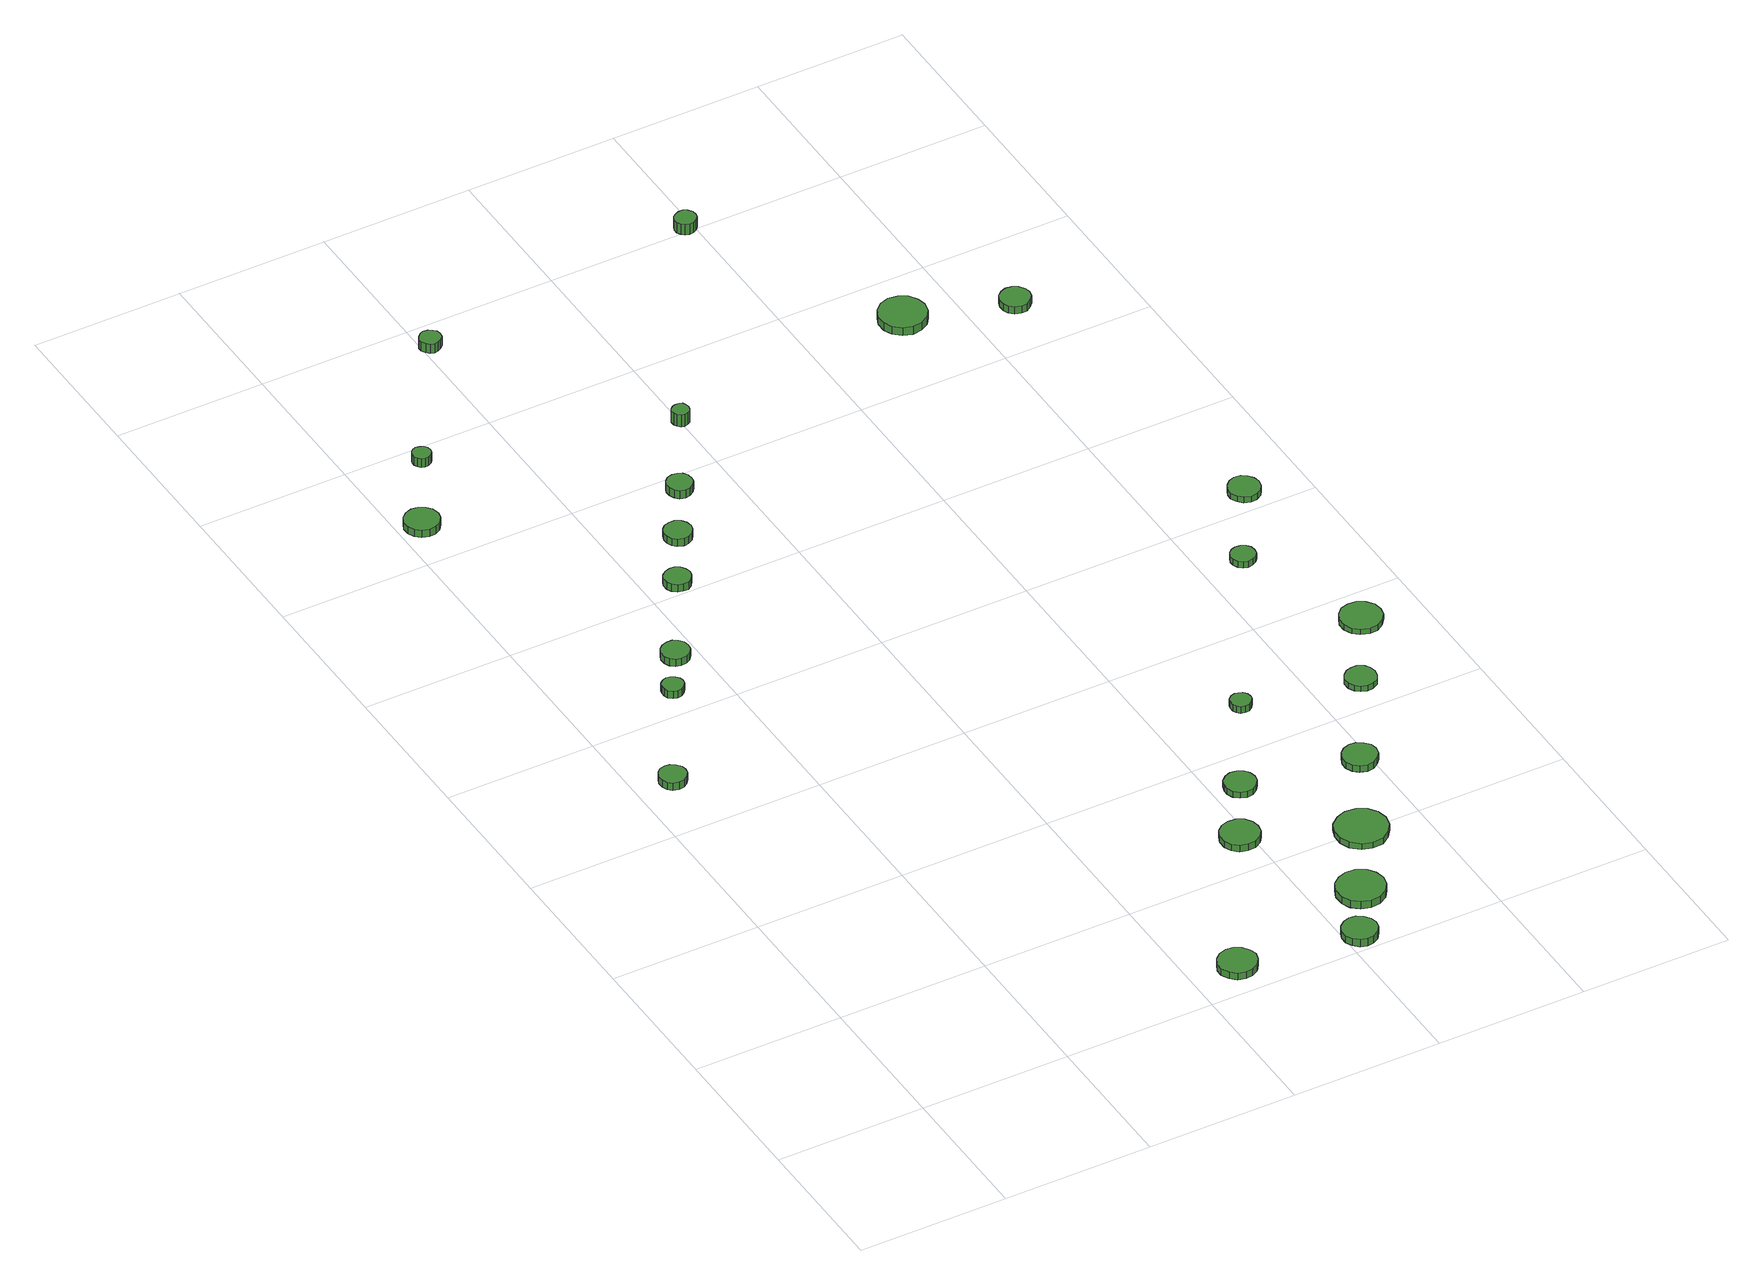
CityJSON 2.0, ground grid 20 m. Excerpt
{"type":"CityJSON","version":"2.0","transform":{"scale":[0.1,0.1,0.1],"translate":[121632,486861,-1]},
"CityObjects":{
"tree1":{"type":"SolitaryVegetationObject","attributes":{"function":"something"},"geometry":[{"type":"MultiSurface","lod":"1","boundaries":[[[0,1,2,3,4,5,6,7,8,9,10,11,12,13,14]],[[15,16,17,18,19,20,21,22,23,24,25,26,27,28,29]],[[0,29,28,1]],[[1,28,27,2]],[[2,27,26,3]],[[3,26,25,4]],[[4,25,24,5]],[[5,24,23,6]],[[6,23,22,7]],[[7,22,21,8]],[[8,21,20,9]],[[9,20,19,10]],[[10,19,18,11]],[[11,18,17,12]],[[12,17,16,13]],[[13,16,15,14]],[[14,15,29,0]]]}]},
"tree2":{"type":"SolitaryVegetationObject","attributes":{"function":"something"},"geometry":[{"type":"MultiSurface","lod":"1","boundaries":[[[30,31,32,33,34,35,36,37,38,39,40,41,42,43,44]],[[45,46,47,48,49,50,51,52,53,54,55,56,57,58,59]],[[30,59,58,31]],[[31,58,57,32]],[[32,57,56,33]],[[33,56,55,34]],[[34,55,54,35]],[[35,54,53,36]],[[36,53,52,37]],[[37,52,51,38]],[[38,51,50,39]],[[39,50,49,40]],[[40,49,48,41]],[[41,48,47,42]],[[42,47,46,43]],[[43,46,45,44]],[[44,45,59,30]]]}]},
"tree3":{"type":"SolitaryVegetationObject","attributes":{"function":"something"},"geometry":[{"type":"MultiSurface","lod":"1","boundaries":[[[60,61,62,63,64,65,66,67,68,69,70,71,72,73,74]],[[75,76,77,78,79,80,81,82,83,84,85,86,87,88,89]],[[60,89,88,61]],[[61,88,87,62]],[[62,87,86,63]],[[63,86,85,64]],[[64,85,84,65]],[[65,84,83,66]],[[66,83,82,67]],[[67,82,81,68]],[[68,81,80,69]],[[69,80,79,70]],[[70,79,78,71]],[[71,78,77,72]],[[72,77,76,73]],[[73,76,75,74]],[[74,75,89,60]]]}]},
"tree4":{"type":"SolitaryVegetationObject","attributes":{"function":"something"},"geometry":[{"type":"MultiSurface","lod":"1","boundaries":[[[90,91,92,93,94,95,96,97,98,99,100,101,102,103,104]],[[105,106,107,108,109,110,111,112,113,114,115,116,117,118,119]],[[90,119,118,91]],[[91,118,117,92]],[[92,117,116,93]],[[93,116,115,94]],[[94,115,114,95]],[[95,114,113,96]],[[96,113,112,97]],[[97,112,111,98]],[[98,111,110,99]],[[99,110,109,100]],[[100,109,108,101]],[[101,108,107,102]],[[102,107,106,103]],[[103,106,105,104]],[[104,105,119,90]]]}]},
"tree5":{"type":"SolitaryVegetationObject","attributes":{"function":"something"},"geometry":[{"type":"MultiSurface","lod":"1","boundaries":[[[120,121,122,123,124,125,126,127,128,129,130,131,132,133,134]],[[135,136,137,138,139,140,141,142,143,144,145,146,147,148,149]],[[120,149,148,121]],[[121,148,147,122]],[[122,147,146,123]],[[123,146,145,124]],[[124,145,144,125]],[[125,144,143,126]],[[126,143,142,127]],[[127,142,141,128]],[[128,141,140,129]],[[129,140,139,130]],[[130,139,138,131]],[[131,138,137,132]],[[132,137,136,133]],[[133,136,135,134]],[[134,135,149,120]]]}]},
"tree6":{"type":"SolitaryVegetationObject","attributes":{"function":"something"},"geometry":[{"type":"MultiSurface","lod":"1","boundaries":[[[150,151,152,153,154,155,156,157,158,159,160,161,162,163,164]],[[165,166,167,168,169,170,171,172,173,174,175,176,177,178,179]],[[150,179,178,151]],[[151,178,177,152]],[[152,177,176,153]],[[153,176,175,154]],[[154,175,174,155]],[[155,174,173,156]],[[156,173,172,157]],[[157,172,171,158]],[[158,171,170,159]],[[159,170,169,160]],[[160,169,168,161]],[[161,168,167,162]],[[162,167,166,163]],[[163,166,165,164]],[[164,165,179,150]]]}]},
"tree7":{"type":"SolitaryVegetationObject","attributes":{"function":"something"}},
"tree8":{"type":"SolitaryVegetationObject","attributes":{"function":"something"},"geometry":[{"type":"MultiSurface","lod":"1","boundaries":[[[180,181,182,183,184,185,186,187,188,189,190,191,192,193,194]],[[195,196,197,198,199,200,201,202,203,204,205,206,207,208,209]],[[180,209,208,181]],[[181,208,207,182]],[[182,207,206,183]],[[183,206,205,184]],[[184,205,204,185]],[[185,204,203,186]],[[186,203,202,187]],[[187,202,201,188]],[[188,201,200,189]],[[189,200,199,190]],[[190,199,198,191]],[[191,198,197,192]],[[192,197,196,193]],[[193,196,195,194]],[[194,195,209,180]]]}]},
"tree9":{"type":"SolitaryVegetationObject","attributes":{"function":"something"},"geometry":[{"type":"MultiSurface","lod":"1","boundaries":[[[210,211,212,213,214,215,216,217,218,219,220,221,222,223,224]],[[225,226,227,228,229,230,231,232,233,234,235,236,237,238,239]],[[210,239,238,211]],[[211,238,237,212]],[[212,237,236,213]],[[213,236,235,214]],[[214,235,234,215]],[[215,234,233,216]],[[216,233,232,217]],[[217,232,231,218]],[[218,231,230,219]],[[219,230,229,220]],[[220,229,228,221]],[[221,228,227,222]],[[222,227,226,223]],[[223,226,225,224]],[[224,225,239,210]]]}]},
"tree10":{"type":"SolitaryVegetationObject","attributes":{"function":"something"},"geometry":[{"type":"MultiSurface","lod":"1","boundaries":[[[240,241,242,243,244,245,246,247,248,249,250,251,252,253,254]],[[255,256,257,258,259,260,261,262,263,264,265,266,267,268,269]],[[240,269,268,241]],[[241,268,267,242]],[[242,267,266,243]],[[243,266,265,244]],[[244,265,264,245]],[[245,264,263,246]],[[246,263,262,247]],[[247,262,261,248]],[[248,261,260,249]],[[249,260,259,250]],[[250,259,258,251]],[[251,258,257,252]],[[252,257,256,253]],[[253,256,255,254]],[[254,255,269,240]]]}]},
"tree11":{"type":"SolitaryVegetationObject","attributes":{"function":"something"},"geometry":[{"type":"MultiSurface","lod":"1","boundaries":[[[270,271,272,273,274,275,276,277,278,279,280,281,282,283,284]],[[285,286,287,288,289,290,291,292,293,294,295,296,297,298,299]],[[270,299,298,271]],[[271,298,297,272]],[[272,297,296,273]],[[273,296,295,274]],[[274,295,294,275]],[[275,294,293,276]],[[276,293,292,277]],[[277,292,291,278]],[[278,291,290,279]],[[279,290,289,280]],[[280,289,288,281]],[[281,288,287,282]],[[282,287,286,283]],[[283,286,285,284]],[[284,285,299,270]]]}]},
"tree12":{"type":"SolitaryVegetationObject","attributes":{"function":"something"},"geometry":[{"type":"MultiSurface","lod":"1","boundaries":[[[300,301,302,303,304,305,306,307,308,309,310,311,312,313,314]],[[315,316,317,318,319,320,321,322,323,324,325,326,327,328,329]],[[300,329,328,301]],[[301,328,327,302]],[[302,327,326,303]],[[303,326,325,304]],[[304,325,324,305]],[[305,324,323,306]],[[306,323,322,307]],[[307,322,321,308]],[[308,321,320,309]],[[309,320,319,310]],[[310,319,318,311]],[[311,318,317,312]],[[312,317,316,313]],[[313,316,315,314]],[[314,315,329,300]]]}]},
"tree13":{"type":"SolitaryVegetationObject","attributes":{"function":"something"},"geometry":[{"type":"MultiSurface","lod":"1","boundaries":[[[330,331,332,333,334,335,336,337,338,339,340,341,342,343,344]],[[345,346,347,348,349,350,351,352,353,354,355,356,357,358,359]],[[330,359,358,331]],[[331,358,357,332]],[[332,357,356,333]],[[333,356,355,334]],[[334,355,354,335]],[[335,354,353,336]],[[336,353,352,337]],[[337,352,351,338]],[[338,351,350,339]],[[339,350,349,340]],[[340,349,348,341]],[[341,348,347,342]],[[342,347,346,343]],[[343,346,345,344]],[[344,345,359,330]]]}]},
"tree14":{"type":"SolitaryVegetationObject","attributes":{"function":"something"},"geometry":[{"type":"MultiSurface","lod":"1","boundaries":[[[360,361,362,363,364,365,366,367,368,369,370,371,372,373,374]],[[375,376,377,378,379,380,381,382,383,384,385,386,387,388,389]],[[360,389,388,361]],[[361,388,387,362]],[[362,387,386,363]],[[363,386,385,364]],[[364,385,384,365]],[[365,384,383,366]],[[366,383,382,367]],[[367,382,381,368]],[[368,381,380,369]],[[369,380,379,370]],[[370,379,378,371]],[[371,378,377,372]],[[372,377,376,373]],[[373,376,375,374]],[[374,375,389,360]]]}]},
"tree15":{"type":"SolitaryVegetationObject","attributes":{"function":"something"},"geometry":[{"type":"MultiSurface","lod":"1","boundaries":[[[390,391,392,393,394,395,396,397,398,399,400,401,402,403,404]],[[405,406,407,408,409,410,411,412,413,414,415,416,417,418,419]],[[390,419,418,391]],[[391,418,417,392]],[[392,417,416,393]],[[393,416,415,394]],[[394,415,414,395]],[[395,414,413,396]],[[396,413,412,397]],[[397,412,411,398]],[[398,411,410,399]],[[399,410,409,400]],[[400,409,408,401]],[[401,408,407,402]],[[402,407,406,403]],[[403,406,405,404]],[[404,405,419,390]]]}]},
"tree16":{"type":"SolitaryVegetationObject","attributes":{"function":"something"},"geometry":[{"type":"MultiSurface","lod":"1","boundaries":[[[420,421,422,423,424,425,426,427,428,429,430,431,432,433,434]],[[435,436,437,438,439,440,441,442,443,444,445,446,447,448,449]],[[420,449,448,421]],[[421,448,447,422]],[[422,447,446,423]],[[423,446,445,424]],[[424,445,444,425]],[[425,444,443,426]],[[426,443,442,427]],[[427,442,441,428]],[[428,441,440,429]],[[429,440,439,430]],[[430,439,438,431]],[[431,438,437,432]],[[432,437,436,433]],[[433,436,435,434]],[[434,435,449,420]]]}]},
"tree17":{"type":"SolitaryVegetationObject","attributes":{"function":"something"},"geometry":[{"type":"MultiSurface","lod":"1","boundaries":[[[450,451,452,453,454,455,456,457,458,459,460,461,462,463,464]],[[465,466,467,468,469,470,471,472,473,474,475,476,477,478,479]],[[450,479,478,451]],[[451,478,477,452]],[[452,477,476,453]],[[453,476,475,454]],[[454,475,474,455]],[[455,474,473,456]],[[456,473,472,457]],[[457,472,471,458]],[[458,471,470,459]],[[459,470,469,460]],[[460,469,468,461]],[[461,468,467,462]],[[462,467,466,463]],[[463,466,465,464]],[[464,465,479,450]]]}]},
"tree18":{"type":"SolitaryVegetationObject","attributes":{"function":"something"},"geometry":[{"type":"MultiSurface","lod":"1","boundaries":[[[480,481,482,483,484,485,486,487,488,489,490,491,492,493,494]],[[495,496,497,498,499,500,501,502,503,504,505,506,507,508,509]],[[480,509,508,481]],[[481,508,507,482]],[[482,507,506,483]],[[483,506,505,484]],[[484,505,504,485]],[[485,504,503,486]],[[486,503,502,487]],[[487,502,501,488]],[[488,501,500,489]],[[489,500,499,490]],[[490,499,498,491]],[[491,498,497,492]],[[492,497,496,493]],[[493,496,495,494]],[[494,495,509,480]]]}]},
"tree19":{"type":"SolitaryVegetationObject","attributes":{"function":"something"},"geometry":[{"type":"MultiSurface","lod":"1","boundaries":[[[510,511,512,513,514,515,516,517,518,519,520,521,522,523,524]],[[525,526,527,528,529,530,531,532,533,534,535,536,537,538,539]],[[510,539,538,511]],[[511,538,537,512]],[[512,537,536,513]],[[513,536,535,514]],[[514,535,534,515]],[[515,534,533,516]],[[516,533,532,517]],[[517,532,531,518]],[[518,531,530,519]],[[519,530,529,520]],[[520,529,528,521]],[[521,528,527,522]],[[522,527,526,523]],[[523,526,525,524]],[[524,525,539,510]]]}]},
"tree20":{"type":"SolitaryVegetationObject","attributes":{"function":"something"}},
"tree21":{"type":"SolitaryVegetationObject","attributes":{"function":"something"},"geometry":[{"type":"MultiSurface","lod":"1","boundaries":[[[540,541,542,543,544,545,546,547,548,549,550,551,552,553,554]],[[555,556,557,558,559,560,561,562,563,564,565,566,567,568,569]],[[540,569,568,541]],[[541,568,567,542]],[[542,567,566,543]],[[543,566,565,544]],[[544,565,564,545]],[[545,564,563,546]],[[546,563,562,547]],[[547,562,561,548]],[[548,561,560,549]],[[549,560,559,550]],[[550,559,558,551]],[[551,558,557,552]],[[552,557,556,553]],[[553,556,555,554]],[[554,555,569,540]]]}]},
"tree22":{"type":"SolitaryVegetationObject","attributes":{"function":"something"},"geometry":[{"type":"MultiSurface","lod":"1","boundaries":[[[570,571,572,573,574,575,576,577,578,579,580,581,582,583,584]],[[585,586,587,588,589,590,591,592,593,594,595,596,597,598,599]],[[570,599,598,571]],[[571,598,597,572]],[[572,597,596,573]],[[573,596,595,574]],[[574,595,594,575]],[[575,594,593,576]],[[576,593,592,577]],[[577,592,591,578]],[[578,591,590,579]],[[579,590,589,580]],[[580,589,588,581]],[[581,588,587,582]],[[582,587,586,583]],[[583,586,585,584]],[[584,585,599,570]]]}]},
"tree23":{"type":"SolitaryVegetationObject","attributes":{"function":"something"},"geometry":[{"type":"MultiSurface","lod":"1","boundaries":[[[600,601,602,603,604,605,606,607,608,609,610,611,612,613,614]],[[615,616,617,618,619,620,621,622,623,624,625,626,627,628,629]],[[600,629,628,601]],[[601,628,627,602]],[[602,627,626,603]],[[603,626,625,604]],[[604,625,624,605]],[[605,624,623,606]],[[606,623,622,607]],[[607,622,621,608]],[[608,621,620,609]],[[609,620,619,610]],[[610,619,618,611]],[[611,618,617,612]],[[612,617,616,613]],[[613,616,615,614]],[[614,615,629,600]]]}]},
"tree24":{"type":"SolitaryVegetationObject","attributes":{"function":"something"},"geometry":[{"type":"MultiSurface","lod":"1","boundaries":[[[630,631,632,633,634,635,636,637,638,639,640,641,642,643,644]],[[645,646,647,648,649,650,651,652,653,654,655,656,657,658,659]],[[630,659,658,631]],[[631,658,657,632]],[[632,657,656,633]],[[633,656,655,634]],[[634,655,654,635]],[[635,654,653,636]],[[636,653,652,637]],[[637,652,651,638]],[[638,651,650,639]],[[639,650,649,640]],[[640,649,648,641]],[[641,648,647,642]],[[642,647,646,643]],[[643,646,645,644]],[[644,645,659,630]]]}]},
"tree25":{"type":"SolitaryVegetationObject","attributes":{"function":"something"},"geometry":[{"type":"MultiSurface","lod":"1","boundaries":[[[660,661,662,663,664,665,666,667,668,669,670,671,672,673,674]],[[675,676,677,678,679,680,681,682,683,684,685,686,687,688,689]],[[660,689,688,661]],[[661,688,687,662]],[[662,687,686,663]],[[663,686,685,664]],[[664,685,684,665]],[[665,684,683,666]],[[666,683,682,667]],[[667,682,681,668]],[[668,681,680,669]],[[669,680,679,670]],[[670,679,678,671]],[[671,678,677,672]],[[672,677,676,673]],[[673,676,675,674]],[[674,675,689,660]]]}]},
"tree26":{"type":"SolitaryVegetationObject","attributes":{"function":"something"},"geometry":[{"type":"MultiSurface","lod":"1","boundaries":[[[690,691,692,693,694,695,696,697,698,699,700,701,702,703,704]],[[705,706,707,708,709,710,711,712,713,714,715,716,717,718,719]],[[690,719,718,691]],[[691,718,717,692]],[[692,717,716,693]],[[693,716,715,694]],[[694,715,714,695]],[[695,714,713,696]],[[696,713,712,697]],[[697,712,711,698]],[[698,711,710,699]],[[699,710,709,700]],[[700,709,708,701]],[[701,708,707,702]],[[702,707,706,703]],[[703,706,705,704]],[[704,705,719,690]]]}]},
"tree27":{"type":"SolitaryVegetationObject","attributes":{"function":"something"},"geometry":[{"type":"MultiSurface","lod":"1","boundaries":[[[720,721,722,723,724,725,726,727,728,729,730,731,732,733,734]],[[735,736,737,738,739,740,741,742,743,744,745,746,747,748,749]],[[720,749,748,721]],[[721,748,747,722]],[[722,747,746,723]],[[723,746,745,724]],[[724,745,744,725]],[[725,744,743,726]],[[726,743,742,727]],[[727,742,741,728]],[[728,741,740,729]],[[729,740,739,730]],[[730,739,738,731]],[[731,738,737,732]],[[732,737,736,733]],[[733,736,735,734]],[[734,735,749,720]]]}]},
"tree28":{"type":"SolitaryVegetationObject","attributes":{"function":"something"}},
"tree29":{"type":"SolitaryVegetationObject","attributes":{"function":"something"}}
},
"vertices":[
[68,693,17],[67,700,17],[62,706,17],[56,710,17],[49,711,17],[41,709,17],[36,704,17],[33,697,17],[33,689,17],[36,682,17],[41,677,17],[49,675,17],[56,676,17],[62,680,17],[67,686,17],[67,686,6],[62,680,6],[56,676,6],[49,675,6],[41,677,6],[36,682,6],[33,689,6],[33,697,6],[36,704,6],[41,709,6],[49,711,6],[56,710,6],[62,706,6],[67,700,6],[68,693,6],
[150,843,17],[149,848,17],[145,853,17],[140,856,17],[134,857,17],[129,855,17],[124,851,17],[122,846,17],[122,840,17],[124,834,17],[129,830,17],[134,828,17],[140,829,17],[145,832,17],[149,837,17],[149,837,6],[145,832,6],[140,829,6],[134,828,6],[129,830,6],[124,834,6],[122,840,6],[122,846,6],[124,851,6],[129,855,6],[134,857,6],[140,856,6],[145,853,6],[149,848,6],[150,843,6],
[54,1267,17],[52,1277,17],[46,1284,17],[38,1289,17],[29,1290,17],[20,1287,17],[13,1281,17],[9,1272,17],[9,1263,17],[13,1254,17],[20,1248,17],[29,1245,17],[38,1246,17],[46,1250,17],[52,1258,17],[52,1258,6],[46,1250,6],[38,1246,6],[29,1245,6],[20,1248,6],[13,1254,6],[9,1263,6],[9,1272,6],[13,1281,6],[20,1287,6],[29,1290,6],[38,1289,6],[46,1284,6],[52,1277,6],[54,1267,6],
[189,898,17],[188,906,17],[183,912,17],[177,916,17],[169,916,17],[162,914,17],[156,909,17],[153,902,17],[153,894,17],[156,887,17],[162,882,17],[169,880,17],[177,881,17],[183,884,17],[188,891,17],[188,891,6],[183,884,6],[177,881,6],[169,880,6],[162,882,6],[156,887,6],[153,894,6],[153,902,6],[156,909,6],[162,914,6],[169,916,6],[177,916,6],[183,912,6],[188,906,6],[189,898,6],
[488,47,16],[485,57,16],[479,66,16],[470,71,16],[460,72,16],[450,69,16],[442,62,16],[437,52,16],[437,42,16],[442,32,16],[450,25,16],[460,22,16],[470,23,16],[479,28,16],[485,37,16],[485,37,6],[479,28,6],[470,23,6],[460,22,6],[450,25,6],[442,32,6],[437,42,6],[437,52,6],[442,62,6],[450,69,6],[460,72,6],[470,71,6],[479,66,6],[485,57,6],[488,47,6],
[105,1376,19],[104,1381,19],[101,1385,19],[96,1387,19],[91,1388,19],[86,1386,19],[83,1383,19],[81,1378,19],[81,1373,19],[83,1369,19],[86,1365,19],[91,1364,19],[96,1364,19],[101,1367,19],[104,1371,19],[104,1371,6],[101,1367,6],[96,1364,6],[91,1364,6],[86,1365,6],[83,1369,6],[81,1373,6],[81,1378,6],[83,1383,6],[86,1386,6],[91,1388,6],[96,1387,6],[101,1385,6],[104,1381,6],[105,1376,6],
[261,1020,17],[259,1027,17],[255,1033,17],[249,1037,17],[242,1037,17],[235,1035,17],[229,1030,17],[226,1024,17],[226,1016,17],[229,1010,17],[235,1005,17],[242,1003,17],[249,1003,17],[255,1007,17],[259,1013,17],[259,1013,6],[255,1007,6],[249,1003,6],[242,1003,6],[235,1005,6],[229,1010,6],[226,1016,6],[226,1024,6],[229,1030,6],[235,1035,6],[242,1037,6],[249,1037,6],[255,1033,6],[259,1027,6],[261,1020,6],
[306,1096,17],[304,1104,17],[300,1110,17],[293,1114,17],[286,1114,17],[278,1112,17],[273,1107,17],[270,1100,17],[270,1093,17],[273,1086,17],[278,1081,17],[286,1078,17],[293,1079,17],[300,1083,17],[304,1089,17],[304,1089,6],[300,1083,6],[293,1079,6],[286,1078,6],[278,1081,6],[273,1086,6],[270,1093,6],[270,1100,6],[273,1107,6],[278,1112,6],[286,1114,6],[293,1114,6],[300,1110,6],[304,1104,6],[306,1096,6],
[643,27,17],[641,36,17],[635,44,17],[627,49,17],[618,50,17],[609,47,17],[602,41,17],[598,32,17],[598,22,17],[602,14,17],[609,7,17],[618,4,17],[627,5,17],[635,10,17],[641,18,17],[641,18,6],[635,10,6],[627,5,6],[618,4,6],[609,7,6],[602,14,6],[598,22,6],[598,32,6],[602,41,6],[609,47,6],[618,50,6],[627,49,6],[635,44,6],[641,36,6],[643,27,6],
[612,259,16],[610,269,16],[604,278,16],[595,283,16],[584,284,16],[574,281,16],[566,274,16],[562,264,16],[562,254,16],[566,244,16],[574,237,16],[584,234,16],[595,235,16],[604,240,16],[610,248,16],[610,248,6],[604,240,6],[595,235,6],[584,234,6],[574,237,6],[566,244,6],[562,254,6],[562,264,6],[566,274,6],[574,281,6],[584,284,6],[595,283,6],[604,278,6],[610,269,6],[612,259,6],
[225,1562,20],[224,1568,20],[220,1572,20],[215,1575,20],[209,1576,20],[204,1574,20],[200,1570,20],[197,1565,20],[197,1559,20],[200,1554,20],[204,1550,20],[209,1548,20],[215,1549,20],[220,1552,20],[224,1556,20],[224,1556,6],[220,1552,6],[215,1549,6],[209,1548,6],[204,1550,6],[200,1554,6],[197,1559,6],[197,1565,6],[200,1570,6],[204,1574,6],[209,1576,6],[215,1575,6],[220,1572,6],[224,1568,6],[225,1562,6],
[351,1174,18],[350,1181,18],[346,1187,18],[340,1190,18],[333,1191,18],[326,1189,18],[321,1184,18],[318,1178,18],[318,1171,18],[321,1164,18],[326,1159,18],[333,1157,18],[340,1158,18],[346,1162,18],[350,1167,18],[350,1167,6],[346,1162,6],[340,1158,6],[333,1157,6],[326,1159,6],[321,1164,6],[318,1171,6],[318,1178,6],[321,1184,6],[326,1189,6],[333,1191,6],[340,1190,6],[346,1187,6],[350,1181,6],[351,1174,6],
[693,97,17],[690,110,17],[683,120,17],[671,127,17],[658,128,17],[646,124,17],[636,116,17],[631,104,17],[631,90,17],[636,78,17],[646,70,17],[658,66,17],[671,67,17],[683,74,17],[690,84,17],[690,84,6],[683,74,6],[671,67,6],[658,66,6],[646,70,6],[636,78,6],[631,90,6],[631,104,6],[636,116,6],[646,124,6],[658,128,6],[671,127,6],[683,120,6],[690,110,6],[693,97,6],
[656,343,16],[654,352,16],[649,359,16],[642,363,16],[633,364,16],[625,361,16],[618,355,16],[615,347,16],[615,339,16],[618,331,16],[625,325,16],[633,322,16],[642,323,16],[649,328,16],[654,335,16],[654,335,7],[649,328,7],[642,323,7],[633,322,7],[625,325,7],[618,331,7],[615,339,7],[615,347,7],[618,355,7],[625,361,7],[633,364,7],[642,363,7],[649,359,7],[654,352,7],[656,343,7],
[754,198,15],[751,212,15],[743,223,15],[731,230,15],[716,232,15],[703,227,15],[692,218,15],[687,205,15],[687,191,15],[692,178,15],[703,168,15],[716,164,15],[731,165,15],[743,173,15],[751,184,15],[751,184,6],[743,173,6],[731,165,6],[716,164,6],[703,168,6],[692,178,6],[687,191,6],[687,205,6],[692,218,6],[703,227,6],[716,232,6],[731,230,6],[743,223,6],[751,212,6],[754,198,6],
[412,1288,24],[411,1293,24],[409,1297,24],[405,1299,24],[400,1299,24],[396,1298,24],[392,1295,24],[390,1291,24],[390,1286,24],[392,1282,24],[396,1278,24],[400,1277,24],[405,1278,24],[409,1280,24],[411,1284,24],[411,1284,6],[409,1280,6],[405,1278,6],[400,1277,6],[396,1278,6],[392,1282,6],[390,1286,6],[390,1291,6],[392,1295,6],[396,1298,6],[400,1299,6],[405,1299,6],[409,1297,6],[411,1293,6],[412,1288,6],
[727,478,17],[726,484,17],[722,489,17],[717,491,17],[712,492,17],[706,490,17],[702,486,17],[700,481,17],[700,475,17],[702,470,17],[706,466,17],[712,465,17],[717,465,17],[722,468,17],[726,473,17],[726,473,7],[722,468,7],[717,465,7],[712,465,7],[706,466,7],[702,470,7],[700,475,7],[700,481,7],[702,486,7],[706,490,7],[712,492,7],[717,491,7],[722,489,7],[726,484,7],[727,478,7],
[809,318,16],[807,327,16],[801,334,16],[793,339,16],[784,340,16],[775,337,16],[768,331,16],[764,322,16],[764,313,16],[768,304,16],[775,298,16],[784,295,16],[793,296,16],[801,301,16],[807,308,16],[807,308,6],[801,301,6],[793,296,6],[784,295,6],[775,298,6],[768,304,6],[764,313,6],[764,322,6],[768,331,6],[775,337,6],[784,340,6],[793,339,6],[801,334,6],[807,327,6],[809,318,6],
[882,448,15],[880,457,15],[876,463,15],[868,468,15],[860,468,15],[852,466,15],[846,460,15],[842,453,15],[842,444,15],[846,436,15],[852,431,15],[860,428,15],[868,429,15],[876,433,15],[880,440,15],[880,440,7],[876,433,7],[868,429,7],[860,428,7],[852,431,7],[846,436,7],[842,444,7],[842,453,7],[846,460,7],[852,466,7],[860,468,7],[868,468,7],[876,463,7],[880,457,7],[882,448,7],
[871,721,16],[870,728,16],[866,733,16],[860,736,16],[853,737,16],[847,735,16],[842,731,16],[839,724,16],[839,718,16],[842,711,16],[847,707,16],[853,705,16],[860,706,16],[866,709,16],[870,714,16],[870,714,7],[866,709,7],[860,706,7],[853,705,7],[847,707,7],[842,711,7],[839,718,7],[839,724,7],[842,731,7],[847,735,7],[853,737,7],[860,736,7],[866,733,7],[870,728,7],[871,721,7],
[604,1607,22],[603,1613,22],[599,1618,22],[594,1621,22],[588,1621,22],[583,1619,22],[579,1616,22],[576,1610,22],[576,1604,22],[579,1599,22],[583,1595,22],[588,1594,22],[594,1594,22],[599,1597,22],[603,1602,22],[603,1602,6],[599,1597,6],[594,1594,6],[588,1594,6],[583,1595,6],[579,1599,6],[576,1604,6],[576,1610,6],[579,1616,6],[583,1619,6],[588,1621,6],[594,1621,6],[599,1618,6],[603,1613,6],[604,1607,6],
[947,549,15],[945,560,15],[938,569,15],[928,575,15],[917,576,15],[906,573,15],[898,565,15],[893,555,15],[893,544,15],[898,533,15],[906,526,15],[917,522,15],[928,523,15],[938,529,15],[945,538,15],[945,538,7],[938,529,7],[928,523,7],[917,522,7],[906,526,7],[898,533,7],[893,544,7],[893,555,7],[898,565,7],[906,573,7],[917,576,7],[928,575,7],[938,569,7],[945,560,7],[947,549,7],
[760,1325,18],[757,1337,18],[750,1348,18],[739,1354,18],[726,1356,18],[714,1352,18],[704,1343,18],[699,1331,18],[699,1318,18],[704,1307,18],[714,1298,18],[726,1294,18],[739,1296,18],[750,1302,18],[757,1312,18],[757,1312,6],[750,1302,6],[739,1296,6],[726,1294,6],[714,1298,6],[704,1307,6],[699,1318,6],[699,1331,6],[704,1343,6],[714,1352,6],[726,1356,6],[739,1354,6],[750,1348,6],[757,1337,6],[760,1325,6],
[941,833,16],[939,841,16],[934,848,16],[927,853,16],[918,854,16],[910,851,16],[904,845,16],[900,837,16],[900,829,16],[904,821,16],[910,815,16],[918,812,16],[927,813,16],[934,817,16],[939,824,16],[939,824,7],[934,817,7],[927,813,7],[918,812,7],[910,815,7],[904,821,7],[900,829,7],[900,837,7],[904,845,7],[910,851,7],[918,854,7],[927,853,7],[934,848,7],[939,841,7],[941,833,7],
[882,1285,16],[880,1293,16],[875,1300,16],[868,1304,16],[860,1305,16],[852,1302,16],[846,1297,16],[843,1289,16],[843,1281,16],[846,1274,16],[852,1268,16],[860,1266,16],[868,1266,16],[875,1271,16],[880,1277,16],[880,1277,5],[875,1271,5],[868,1266,5],[860,1266,5],[852,1268,5],[846,1274,5],[843,1281,5],[843,1289,5],[846,1297,5],[852,1302,5],[860,1305,5],[868,1304,5],[875,1300,5],[880,1293,5],[882,1285,5]
]}
